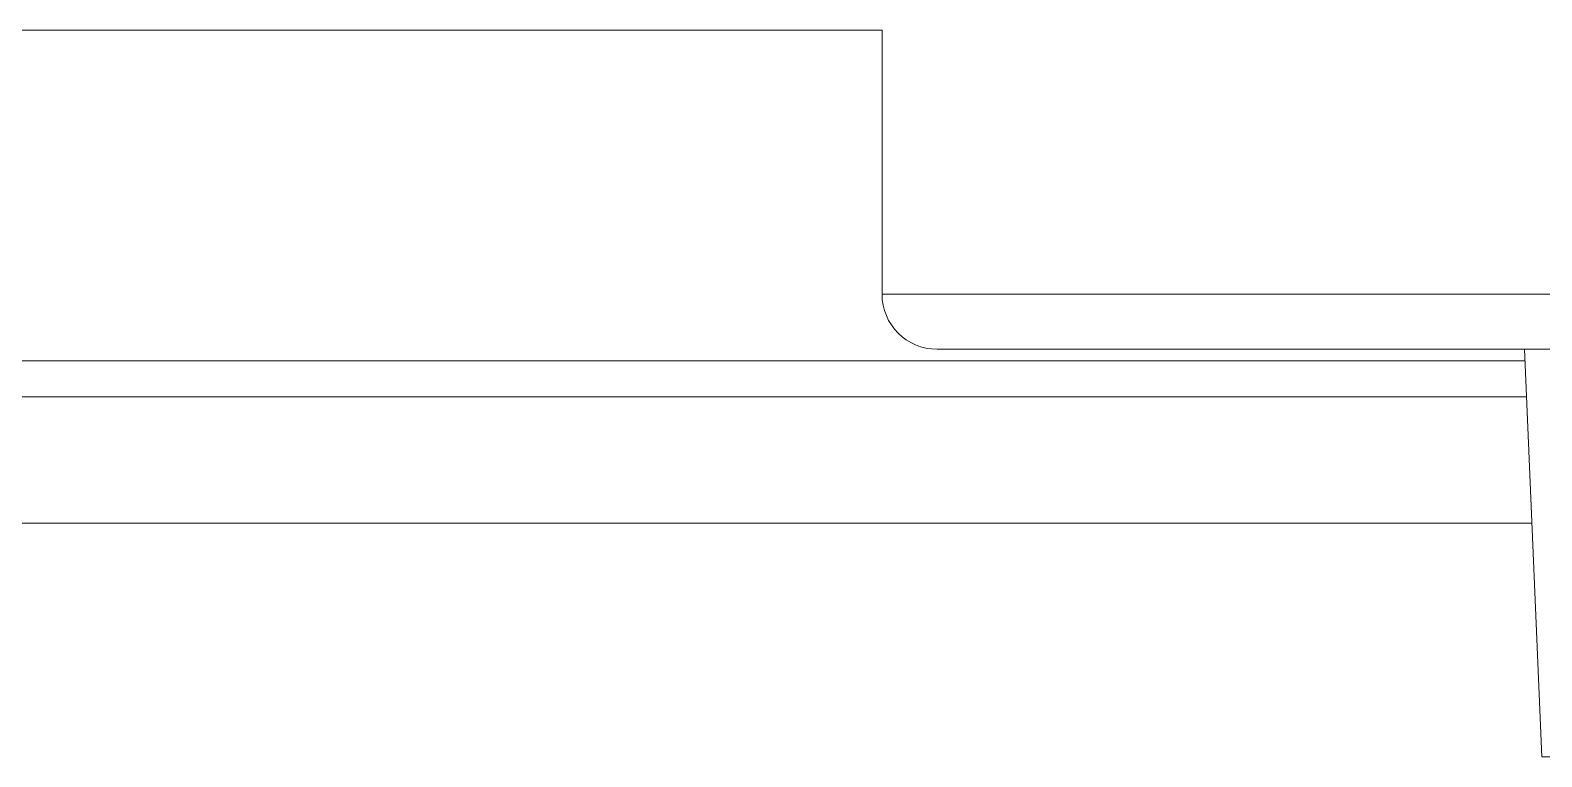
# Model space of a CAD drawing. Header units: millimetres. Extents: x 11618 to 13994, y -5897 to -2537.
# Drawn here: x 12282.09 to 12323.31, y -2791.48 to -2771.67 of the extents above; entities that cross this region are included whole.
import ezdxf

# ---------------------------------------------------------------- set-up
doc = ezdxf.new("R2010")
doc.units = ezdxf.units.MM

msp = doc.modelspace()

# ---------------------------------------------------------------- linework, layer by layer
at = {"linetype": 'Continuous', "lineweight": 18, "extrusion": (-1.22465e-16, -1, 0)}
for p, q in [((12305.325, -2771.666), (12088.03, -2771.666)), ((12305.318, -2771.666), (12305.318, -2778.866)), ((12331.318, -2780.366), (12306.818, -2780.366)), ((12322.835, -2780.367), (12323.306, -2791.479)), ((12322.892, -2781.666), (12088.186, -2781.666))]:
    msp.add_line(p, q, dxfattribs=at)
at = {"linetype": 'Continuous', "lineweight": 13, "extrusion": (-1.22465e-16, -1, 0)}
for p, q in [((12331.318, -2778.866), (12305.318, -2778.866)), ((12322.854, -2780.684), (12088.186, -2780.684)), ((12323.04, -2785.105), (12077.794, -2785.105)), ((12331.166, -2791.479), (12323.306, -2791.479))]:
    msp.add_line(p, q, dxfattribs=at)
at = {"linetype": 'Continuous', "lineweight": 18}
msp.add_arc((12306.818, -2778.866), 1.5, 180, 270, dxfattribs=at)

doc.saveas('drawing.dxf')
